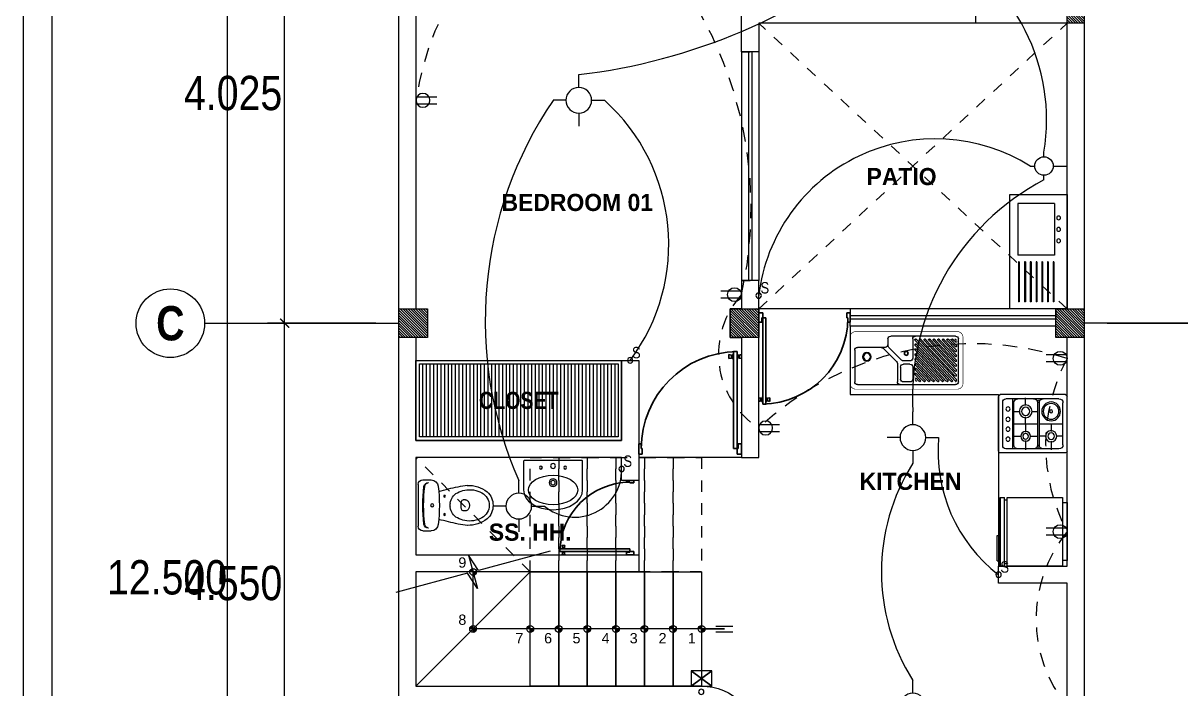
# Model space of a CAD drawing. Header units: millimetres. Extents: x 56 to 215, y 47 to 103.
# Drawn here: x 174.04 to 184.17, y 63.83 to 69.65 of the extents above; entities that cross this region are included whole.
import ezdxf
from ezdxf.enums import TextEntityAlignment as Align

# ---------------------------------------------------------------- set-up
doc = ezdxf.new("R2010")
doc.units = ezdxf.units.MM
doc.linetypes.add('ACAD_ISO06W100', pattern=[36, 24, -3, 0, -3, 0, -3, 0, -3])
doc.linetypes.add('DASHED2', pattern=[0.375, 0.25, -0.125])
for name, color, linetype, lineweight in [('A_Bloques', 56, 'Continuous', 15), ('A_Texto', 43, 'Continuous', 9), ('A_Ventana', 140, 'Continuous', 9), ('E_Columna', 3, 'Continuous', 25), ('G_Ejes', 253, 'Continuous', 20), ('G_Escalera', 40, 'Continuous', 18), ('G_Proyección', 8, 'DASHED2', 15), ('G_Sombreados', 8, 'Continuous', 9), ('G_Texto', 122, 'Continuous', 20), ('IE_Accesorios', 71, 'Continuous', 20), ('IE_Alumbrado', 31, 'Continuous', 60), ('IE_Interruptor', 230, 'Continuous', 40), ('IE_Tomacorriente', 104, 'DASHED2', 40)]:
    doc.layers.add(name, color=color, linetype=linetype, lineweight=lineweight)
for name, color, linetype in [('A_Puerta', 32, 'Continuous'), ('G_Acotación', 171, 'Continuous'), ('IS_Muro', 232, 'Continuous')]:
    doc.layers.add(name, color=color, linetype=linetype)
doc.styles.add('Acotacion', font='ARIALN.TTF')
doc.styles.add('AMBIENTES', font='ARIALNB.TTF', dxfattribs={"height": 0.15})
doc.styles.add('ARIAL1.2', font='arial.ttf', dxfattribs={"width": 1.2})
doc.styles.add('Eje', font='ARIALNB.TTF', dxfattribs={"height": 0.3})
doc.styles.add('Rotulo', font='ARIALN.TTF', dxfattribs={"height": 0.1})
doc.styles.add('STYLE1', font='cityb___.ttf', dxfattribs={"width": 1.05})
doc.dimstyles.new('Lenin_50', dxfattribs={"dimtxt": 0.3, "dimasz": 0.08, "dimexe": 0.15, "dimexo": 0.2, "dimgap": 0.03, "dimtad": 2, "dimtih": 1, "dimtoh": 1, "dimlfac": -1, "dimzin": 4, "dimdsep": 46, "dimtxsty": 'Acotacion', "dimblk": 'ARCHTICK', "dimcen": 0.08, "dimclrd": 256, "dimclre": 256, "dimclrt": 4, "dimazin": 1, "dimtm": 1e-09, "dimtfac": 1, "dimtmove": 2, "dimatfit": 2, "dimfxl": 1, "dimtolj": 1, "dimlwd": 13, "dimlwe": 18, "dimarcsym": 0})
pattern_1 = [(135, (292.474023, -21.310414), (0.0112253202, 0.0112253202), [])]

# ---------------------------------------------------------------- blocks, each defined once
blk = doc.blocks.new('Cocina 4H')
at = {"ltscale": 0.5}
for p, q in [((-0.255, 0.585), (-0.255, 0.015)), ((-0.24, 0.6), (0.24, 0.6)), ((-0.219, 0.529), (-0.219, 0.064)), ((-0.184, 0.564), (0.184, 0.564)), ((-0.109, 0.564), (-0.109, 0.503)), ((0, 0.356), (0, 0.564)), ((0.219, 0.529), (0.219, 0.064)), ((0.255, 0.585), (0.255, 0.015)), ((-0.153, 0.46), (-0.228, 0.46)), ((-0.109, 0.417), (-0.109, 0.356)), ((0, 0.46), (-0.066, 0.46)), ((0.2, 0.356), (-0.2, 0.356)), ((0.2, 0.341), (-0.2, 0.341)), ((-0.109, 0.275), (-0.109, 0.341)), ((0, 0.134), (0, 0.341)), ((0.109, 0.287), (0.109, 0.341)), ((-0.147, 0.237), (-0.228, 0.237)), ((0, 0.237), (-0.072, 0.237)), ((0, 0.237), (0.06, 0.237)), ((0.159, 0.237), (0.228, 0.237)), ((-0.219, 0.126), (0.219, 0.126)), ((-0.184, 0.134), (0.184, 0.134)), ((-0.109, 0.134), (-0.109, 0.2)), ((0.109, 0.134), (0.109, 0.188)), ((-0.24, 0), (0.24, 0)), ((-0.191, 0.036), (0.191, 0.036))]:
    blk.add_line(p, q, dxfattribs=at)
for centre, radius in [((-0.109, 0.46), 0.0492), ((0.109, 0.46), 0.0821), ((0.109, 0.46), 0.0686), ((-0.109, 0.46), 0.0289), ((0.109, 0.46), 0.0135), ((-0.109, 0.237), 0.0424), ((-0.109, 0.237), 0.0244), ((0.109, 0.237), 0.0558), ((0.109, 0.237), 0.0364), ((-0.134, 0.083), 0.018), ((-0.047, 0.083), 0.018), ((0.039, 0.083), 0.018), ((0.13, 0.083), 0.018)]:
    blk.add_circle(centre, radius, dxfattribs=at)
for centre, radius, start, end in [((-0.24, 0.585), 0.015, 90.0002, 180.0002), ((-0.184, 0.529), 0.035, 90.0002, 180.0002), ((0.184, 0.529), 0.035, 0.0002, 90.0002), ((0.24, 0.585), 0.015, 0.0002, 90.0002), ((-0.184, 0.391), 0.035, 180.0002, 270.0002), ((-0.184, 0.306), 0.035, 90.0002, 180.0002), ((-0.199, 0.349), 0.00753, 91.7504, 262.1214), ((0.184, 0.391), 0.035, 270.0002, 0.0002), ((0.184, 0.306), 0.035, 0.0002, 90.0002), ((0.199, 0.349), 0.00753, 277.8789, 88.2499), ((-0.184, 0.169), 0.035, 180.0002, 270.0002), ((0.184, 0.169), 0.035, 270.0002, 0.0002), ((-0.24, 0.015), 0.015, 180.0002, 270.0002), ((-0.191, 0.064), 0.028, 180.0002, 270.0002), ((0.191, 0.064), 0.028, 270.0002, 0.0002), ((0.24, 0.015), 0.015, 270.0002, 0.0002)]:
    blk.add_arc(centre, radius, start, end, dxfattribs=at)
blk = doc.blocks.new('Lavatorio Cocina')
at = {"lineweight": 13}
for p, q in [((-0.454, 0.065), (-0.454, 0.439)), ((-0.437, 0.425), (-0.424, 0.438)), ((-0.434, 0.3), (-0.314, 0.428)), ((-0.434, 0.343), (-0.354, 0.428)), ((-0.434, 0.385), (-0.394, 0.428)), ((-0.433, 0.087), (-0.114, 0.428)), ((-0.433, 0.129), (-0.154, 0.428)), ((-0.433, 0.172), (-0.194, 0.428)), ((-0.433, 0.215), (-0.234, 0.428)), ((-0.433, 0.257), (-0.274, 0.428)), ((-0.431, 0.067), (-0.089, 0.433)), ((-0.429, 0.464), (-0.079, 0.464)), ((-0.428, 0.242), (-0.249, 0.433)), ((-0.428, 0.285), (-0.289, 0.433)), ((-0.428, 0.328), (-0.329, 0.433)), ((-0.428, 0.37), (-0.369, 0.433)), ((-0.428, 0.413), (-0.409, 0.433)), ((-0.427, 0.114), (-0.129, 0.433)), ((-0.427, 0.157), (-0.169, 0.433)), ((-0.427, 0.2), (-0.209, 0.433)), ((-0.403, 0.076), (-0.074, 0.428)), ((-0.402, 0.437), (-0.398, 0.437)), ((-0.362, 0.437), (-0.358, 0.437)), ((-0.322, 0.437), (-0.318, 0.437)), ((-0.282, 0.437), (-0.278, 0.437)), ((-0.242, 0.437), (-0.238, 0.437)), ((-0.202, 0.437), (-0.198, 0.437)), ((-0.162, 0.437), (-0.158, 0.437)), ((-0.122, 0.437), (-0.118, 0.437)), ((-0.082, 0.437), (-0.078, 0.437)), ((-0.079, 0.464), (0.138, 0.464)), ((-0.054, 0.439), (-0.054, 0.272)), ((0.163, 0.439), (0.163, 0.391)), ((-0.437, 0.374), (-0.437, 0.379)), ((-0.436, 0.331), (-0.436, 0.336)), ((-0.388, 0.071), (-0.084, 0.395)), ((-0.363, 0.076), (-0.079, 0.38)), ((-0.348, 0.071), (-0.084, 0.353)), ((-0.323, 0.076), (-0.079, 0.338)), ((-0.308, 0.071), (-0.084, 0.31)), ((-0.076, 0.392), (-0.076, 0.387)), ((-0.076, 0.349), (-0.076, 0.344)), ((-0.076, 0.306), (-0.076, 0.302)), ((0.008, 0.333), (-0.002, 0.332)), ((0.043, 0.255), (0.149, 0.358)), ((0.088, 0.243), (0.206, 0.358)), ((0.149, 0.358), (0.156, 0.366)), ((0.188, 0.366), (0.223, 0.366)), ((0.223, 0.366), (0.429, 0.366)), ((0.454, 0.341), (0.454, 0.065)), ((-0.436, 0.288), (-0.436, 0.293)), ((-0.436, 0.246), (-0.436, 0.25)), ((-0.436, 0.203), (-0.436, 0.208)), ((-0.283, 0.076), (-0.079, 0.295)), ((-0.268, 0.071), (-0.084, 0.267)), ((-0.243, 0.076), (-0.079, 0.252)), ((-0.228, 0.071), (-0.084, 0.224)), ((-0.203, 0.076), (-0.079, 0.209)), ((-0.076, 0.264), (-0.076, 0.259)), ((-0.076, 0.221), (-0.076, 0.216)), ((-0.03, 0.219), (0.027, 0.219)), ((-0.029, 0.247), (0.025, 0.247)), ((0.08, 0.225), (0.08, 0.065)), ((-0.436, 0.16), (-0.436, 0.165)), ((-0.436, 0.118), (-0.436, 0.122)), ((-0.188, 0.071), (-0.084, 0.181)), ((-0.163, 0.076), (-0.079, 0.166)), ((-0.148, 0.071), (-0.084, 0.138)), ((-0.123, 0.076), (-0.079, 0.123)), ((-0.076, 0.178), (-0.076, 0.173)), ((-0.076, 0.135), (-0.076, 0.13)), ((-0.055, 0.194), (-0.055, 0.088)), ((0.052, 0.194), (0.052, 0.088)), ((-0.436, 0.073), (-0.436, 0.08)), ((-0.43, 0.068), (-0.431, 0.068)), ((0.055, 0.04), (-0.429, 0.04)), ((-0.395, 0.068), (-0.399, 0.068)), ((-0.355, 0.068), (-0.359, 0.068)), ((-0.315, 0.068), (-0.319, 0.068)), ((-0.275, 0.068), (-0.279, 0.068)), ((-0.235, 0.068), (-0.239, 0.068)), ((-0.195, 0.068), (-0.199, 0.068)), ((-0.155, 0.068), (-0.159, 0.068)), ((-0.115, 0.068), (-0.119, 0.068)), ((-0.108, 0.071), (-0.084, 0.096)), ((-0.091, 0.067), (-0.076, 0.084)), ((-0.03, 0.063), (0.027, 0.063)), ((0.429, 0.04), (0.055, 0.04))]:
    blk.add_line(p, q, dxfattribs=at)
at = {"lineweight": 13, "const_width": 0.005}
blk.add_lwpolyline([(0.494, 0.454), (0.494, 0.05, -0.414214), (0.444, 0), (-0.444, 0, -0.414214), (-0.494, 0.05), (-0.494, 0.454, -0.414214), (-0.444, 0.504), (0.444, 0.504, -0.414214)], format="xyb", close=True, dxfattribs=at)
at = {"lineweight": 13}
for centre, radius in [((0.003, 0.314), 0.0189), ((0.003, 0.314), 0.0154), ((0.347, 0.283), 0.0378), ((0.347, 0.283), 0.0307)]:
    blk.add_circle(centre, radius, dxfattribs=at)
for centre, radius, start, end in [((-0.429, 0.439), 0.025, 90, 180), ((-0.432, 0.416), 0.005, 180.1608, 316.9465), ((-0.402, 0.427), 0.01, 90, 136.9465), ((-0.398, 0.432), 0.005, 316.9465, 90), ((-0.386, 0.436), 0.0001, 316.9465, 90), ((-0.362, 0.427), 0.01, 90, 136.9465), ((-0.358, 0.432), 0.005, 316.9465, 90), ((-0.322, 0.427), 0.01, 90, 136.9465), ((-0.318, 0.432), 0.005, 316.9465, 90), ((-0.282, 0.427), 0.01, 90, 136.9465), ((-0.278, 0.432), 0.005, 316.9465, 90), ((-0.242, 0.427), 0.01, 90, 136.9465), ((-0.238, 0.432), 0.005, 316.9465, 90), ((-0.202, 0.427), 0.01, 90, 136.9465), ((-0.198, 0.432), 0.005, 316.9465, 90), ((-0.162, 0.427), 0.01, 90, 136.9465), ((-0.158, 0.432), 0.005, 316.9465, 90), ((-0.122, 0.427), 0.01, 90, 136.9465), ((-0.118, 0.432), 0.005, 316.9465, 90), ((-0.082, 0.427), 0.01, 90, 136.9465), ((-0.079, 0.439), 0.025, 0, 90), ((-0.078, 0.432), 0.005, 316.9465, 90), ((0.138, 0.439), 0.025, 0, 90), ((-0.427, 0.379), 0.01, 136.9465, 180.1608), ((-0.432, 0.374), 0.005, 180.1608, 316.9465), ((-0.426, 0.336), 0.01, 136.9465, 180.1608), ((-0.431, 0.331), 0.005, 180.1608, 316.9465), ((-0.081, 0.392), 0.005, 0, 136.9465), ((-0.081, 0.349), 0.005, 0, 136.9465), ((-0.081, 0.306), 0.005, 0, 136.9465), ((-0.086, 0.387), 0.01, 316.9465, 0), ((-0.086, 0.344), 0.01, 316.9465, 0), ((0.138, 0.383), 0.025, 314.528, 8.2908), ((0.188, 0.391), 0.025, 180, 188.2908), ((0.188, 0.391), 0.025, 180, 270), ((0.223, 0.341), 0.025, 90, 134.528), ((0.429, 0.341), 0.025, 0, 90), ((-0.426, 0.293), 0.01, 136.9465, 180.1608), ((-0.431, 0.288), 0.005, 180.1608, 316.9465), ((-0.426, 0.25), 0.01, 136.9465, 180.1608), ((-0.431, 0.246), 0.005, 180.1608, 316.9465), ((-0.426, 0.208), 0.01, 136.9465, 180.1608), ((-0.431, 0.203), 0.005, 180.1608, 316.9465), ((-0.081, 0.264), 0.005, 0, 136.9465), ((-0.081, 0.221), 0.005, 0, 136.9465), ((-0.086, 0.302), 0.01, 316.9465, 0), ((-0.086, 0.259), 0.01, 316.9465, 0), ((-0.086, 0.216), 0.01, 316.9465, 0), ((-0.03, 0.194), 0.025, 90, 180), ((-0.029, 0.272), 0.025, 180, 270), ((0.025, 0.272), 0.025, 270, 314.528), ((0.027, 0.194), 0.025, 0, 90), ((0.105, 0.225), 0.025, 134.528, 180), ((-0.426, 0.165), 0.01, 136.9465, 180.1608), ((-0.431, 0.16), 0.005, 180.1608, 316.9465), ((-0.426, 0.122), 0.01, 136.9465, 180.1608), ((-0.431, 0.118), 0.005, 180.1608, 316.9465), ((-0.081, 0.178), 0.005, 0, 136.9465), ((-0.081, 0.135), 0.005, 0, 136.9465), ((-0.086, 0.173), 0.01, 316.9465, 0), ((-0.086, 0.13), 0.01, 316.9465, 0), ((-0.429, 0.065), 0.025, 180, 270), ((-0.426, 0.08), 0.01, 136.9465, 180.1608), ((-0.431, 0.073), 0.005, 180.1608, 270), ((-0.399, 0.073), 0.005, 136.9465, 270), ((-0.395, 0.078), 0.01, 270, 316.9465), ((-0.359, 0.073), 0.005, 136.9465, 270), ((-0.355, 0.078), 0.01, 270, 316.9465), ((-0.319, 0.073), 0.005, 136.9465, 270), ((-0.315, 0.078), 0.01, 270, 316.9465), ((-0.279, 0.073), 0.005, 136.9465, 270), ((-0.275, 0.078), 0.01, 270, 316.9465), ((-0.239, 0.073), 0.005, 136.9465, 270), ((-0.235, 0.078), 0.01, 270, 316.9465), ((-0.199, 0.073), 0.005, 136.9465, 270), ((-0.195, 0.078), 0.01, 270, 316.9465), ((-0.159, 0.073), 0.005, 136.9465, 270), ((-0.155, 0.078), 0.01, 270, 316.9465), ((-0.119, 0.073), 0.005, 136.9465, 270), ((-0.115, 0.078), 0.01, 270, 316.9465), ((-0.081, 0.092), 0.005, 0, 136.9465), ((-0.03, 0.088), 0.025, 180, 270), ((0.027, 0.088), 0.025, 270, 0), ((0.055, 0.065), 0.025, 270, 0), ((0.429, 0.065), 0.025, 270, 0)]:
    blk.add_arc(centre, radius, start, end, dxfattribs=at)
blk = doc.blocks.new('Refrigerador 01')
at = {"ltscale": 0.25}
for p, q in [((0, 0.254), (0, -0.254)), ((0.04, 0.254), (0, 0.254)), ((0.04, 0.298), (0.04, -0.302)), ((0.525, 0.298), (0.04, 0.298)), ((0.525, -0.302), (0.525, 0.298)), ((0.547, 0.277), (0.525, 0.277)), ((0.547, -0.302), (0.547, 0.298)), ((0.585, 0.298), (0.547, 0.298)), ((0.585, 0.298), (0.585, -0.302)), ((0.585, -0.302), (0.585, 0.298)), ((0.611, -0.034), (0.585, -0.034)), ((0.611, -0.256), (0.611, -0.034)), ((0, -0.254), (0.04, -0.254)), ((0.04, -0.302), (0.525, -0.302)), ((0.547, -0.28), (0.525, -0.28)), ((0.547, -0.302), (0.585, -0.302)), ((0.611, -0.256), (0.585, -0.256))]:
    blk.add_line(p, q, dxfattribs=at)
blk = doc.blocks.new('INOD4')
at = {"linetype": 'ByBlock'}
for p, q in [((-0.222, -0.06), (-0.222, -0.132)), ((-0.183, -0.02), (0.183, -0.02)), ((0.222, -0.06), (0.222, -0.132)), ((-0.048, -0.433), (-0.048, -0.413)), ((0.048, -0.433), (0.048, -0.413))]:
    blk.add_line(p, q, dxfattribs=at)
for centre, radius in [((0, -0.142), 0.0135), ((0, -0.142), 0.0135), ((-0.08, -0.25), 0.0075), ((0.08, -0.25), 0.0075)]:
    blk.add_circle(centre, radius, dxfattribs=at)
for centre, radius, start, end in [((-0.183, -0.06), 0.04, 90, 180), ((-0.16, -0.109), 0.04, 96.2719, 180), ((-0.16, -0.116), 0.04, 96.2141, 169.7572), ((0, -1.56), 1.493, 83.6755, 96.3306), ((0, -1.56), 1.5, 83.7281, 96.2719), ((0.16, -0.109), 0.04, 0, 83.7281), ((0.16, -0.116), 0.04, 10.2428, 83.7859), ((0.183, -0.06), 0.04, 0, 90), ((-0.159, -0.132), 0.064, 180, 263.2069), ((0, 1.199), 1.404, 263.2069, 276.7931), ((2.286, -0.87), 2.5, 164.456, 168.4256), ((-2.286, -0.87), 2.5, 11.5744, 15.544), ((0.159, -0.132), 0.064, 276.7931, 0), ((-0.007, -0.416), 0.116, 96.2419, 152.5973), ((0, -0.48), 0.18, 83.7581, 96.2419), ((0.007, -0.416), 0.116, 27.4027, 83.7581), ((0.423, -0.496), 0.6, 167.7093, 175.6206), ((0.112, -0.478), 0.25, 152.5973, 168.3805), ((-0.033, -0.413), 0.015, 96.6492, 180), ((0, -0.696), 0.3, 83.3508, 96.6492), ((0.033, -0.413), 0.015, 0, 83.3508), ((-0.112, -0.478), 0.25, 11.6195, 27.4027), ((-0.423, -0.496), 0.6, 4.3794, 12.2907), ((0.085, -0.46), 0.26, 177.6972, 218.7131), ((0.079, -0.471), 0.216, 168.3805, 209.1161), ((-0.018, -0.433), 0.03, 180, 233.1301), ((0, -0.409), 0.06, 233.1301, 306.8699), ((0.018, -0.433), 0.03, 306.8699, 0), ((-0.079, -0.471), 0.216, 330.8839, 11.6195), ((-0.085, -0.46), 0.26, 321.2869, 2.3028), ((0, -0.515), 0.126, 209.1161, 330.8839), ((0, -0.515), 0.16, 222.4362, 317.5638)]:
    blk.add_arc(centre, radius, start, end, dxfattribs=at)
blk = doc.blocks.new('L01601A', base_point=(1717.2, 970.2))
blk.add_circle((1717.2, 970.2), 25)
blk = doc.blocks.new('L01601B', base_point=(1777.3, 924.9))
blk.add_arc((1777.3, 924.9), 30, 180, 0)
blk = doc.blocks.new('Lavatorio 01')
blk.add_lwpolyline([(-0.284, 0.259), (-0.034, 0.259, -0.414214), (-0.025, 0.25), (-0.025, -0.25, -0.414214), (-0.034, -0.259), (-0.284, -0.259)], format="xyb")
for centre, radius in [((-0.088, 0.106), 0.0129), ((-0.22, 0), 0.0345), ((-0.22, 0), 0.0198), ((-0.074, 0), 0.0216), ((-0.088, -0.106), 0.0129)]:
    blk.add_circle(centre, radius)
at = {"extrusion": (0, 0, -1), "xscale": 0.008620689655174374, "zscale": -0.008620689655172419, "rotation": 90}
for name, yscale in [('L01601B', 0.005747126436773442), ('L01601A', 0.005172413793104624)]:
    blk.add_blockref(name, (0.284, 0), dxfattribs=dict(at, yscale=yscale))
blk = doc.blocks.new('Puerta 02')
for p, q in [((0.024, 0.913), (0, 0.918)), ((0, 0.918), (0, 0.878)), ((0.024, 0.907), (0.024, 0.913)), ((0.028, 0.907), (0.024, 0.907)), ((0.024, 0.889), (0.024, 0.907)), ((0.032, 0.909), (0.028, 0.909)), ((0.028, 0.907), (0.028, 0.909)), ((0.028, 0.889), (0.028, 0.907)), ((0.032, 0.909), (0.032, 0.912)), ((0.036, 0.912), (0.032, 0.912)), ((0.032, 0.887), (0.032, 0.909)), ((0.042, 0.924), (0.036, 0.912)), ((0.036, 0.884), (0.036, 0.912)), ((0.042, 0.872), (0.042, 0.924)), ((0.044, 0.924), (0.042, 0.924)), ((0.044, 0.946), (0.078, 0.946)), ((0.044, 0.005), (0.044, 0.946)), ((0.078, 0.005), (0.078, 0.946)), ((0.078, 0.924), (0.08, 0.924)), ((0.08, 0.872), (0.08, 0.924)), ((0.08, 0.924), (0.086, 0.912)), ((0.086, 0.884), (0.086, 0.912)), ((0.086, 0.912), (0.09, 0.912)), ((0.09, 0.909), (0.09, 0.912)), ((0.09, 0.909), (0.094, 0.909)), ((0.09, 0.887), (0.09, 0.909)), ((0.094, 0.907), (0.094, 0.909)), ((0.094, 0.889), (0.094, 0.907)), ((0.094, 0.907), (0.098, 0.907)), ((0.098, 0.913), (0.122, 0.918)), ((0.098, 0.907), (0.098, 0.913)), ((0.098, 0.889), (0.098, 0.907)), ((0.122, 0.918), (0.122, 0.878)), ((0.024, 0.883), (0, 0.878)), ((0.028, 0.889), (0.024, 0.889)), ((0.024, 0.889), (0.024, 0.883)), ((0.028, 0.889), (0.028, 0.887)), ((0.032, 0.887), (0.028, 0.887)), ((0.032, 0.887), (0.032, 0.884)), ((0.036, 0.884), (0.032, 0.884)), ((0.042, 0.872), (0.036, 0.884)), ((0.044, 0.872), (0.042, 0.872)), ((0.078, 0.872), (0.08, 0.872)), ((0.079, 0.898), (0.079, 0.898)), ((0.079, 0.898), (0.079, 0.898)), ((0.08, 0.872), (0.086, 0.884)), ((0.086, 0.884), (0.09, 0.884)), ((0.09, 0.887), (0.094, 0.887)), ((0.09, 0.887), (0.09, 0.884)), ((0.094, 0.889), (0.094, 0.887)), ((0.094, 0.889), (0.098, 0.889)), ((0.098, 0.889), (0.098, 0.883)), ((0.098, 0.883), (0.122, 0.878)), ((0, 0.05), (0, -0.05)), ((0.034, 0.05), (0, 0.05)), ((0.034, 0.05), (0.034, 0.005)), ((0.044, 0.005), (0.034, 0.005)), ((0.078, 0.005), (0.043, 0.005)), ((0.044, 0.005), (0.044, -0.05)), ((0.965, 0.005), (0.975, 0.005)), ((0.965, 0.005), (0.965, -0.05)), ((0.975, 0.05), (0.975, 0.005)), ((0.975, 0.05), (1, 0.05)), ((1, 0.05), (1, -0.05)), ((0.044, -0.05), (0, -0.05)), ((1, -0.05), (0.965, -0.05))]:
    blk.add_line(p, q)
blk.add_arc((0.034, 0.005), 0.941, 0, 89.3913)
blk = doc.blocks.new('SGFDF')
at = {"lineweight": 20}
for p, q in [((0.061, -0.115), (0.061, -0.122)), ((0.411, -0.115), (0.061, -0.115)), ((0.411, -0.122), (0.061, -0.122)), ((0.061, -0.165), (0.061, -0.172)), ((0.411, -0.165), (0.061, -0.165)), ((0.411, -0.172), (0.061, -0.172)), ((0.411, -0.115), (0.411, -0.122)), ((0.411, -0.165), (0.411, -0.172)), ((0.921, -0.11), (0.471, -0.11)), ((0.471, -0.11), (0.471, -0.431)), ((0.921, -0.11), (0.921, -0.431)), ((0.061, -0.215), (0.061, -0.222)), ((0.411, -0.215), (0.061, -0.215)), ((0.411, -0.222), (0.061, -0.222)), ((0.411, -0.265), (0.061, -0.265)), ((0.061, -0.265), (0.061, -0.272)), ((0.411, -0.272), (0.061, -0.272)), ((0.411, -0.215), (0.411, -0.222)), ((0.411, -0.265), (0.411, -0.272)), ((0.411, -0.315), (0.061, -0.315)), ((0.061, -0.315), (0.061, -0.322)), ((0.411, -0.322), (0.061, -0.322)), ((0.061, -0.365), (0.061, -0.372)), ((0.411, -0.365), (0.061, -0.365)), ((0.411, -0.372), (0.061, -0.372)), ((0.411, -0.315), (0.411, -0.322)), ((0.411, -0.365), (0.411, -0.372)), ((0.411, -0.419), (0.061, -0.419)), ((0.061, -0.419), (0.061, -0.426)), ((0.411, -0.426), (0.061, -0.426)), ((0.411, -0.419), (0.411, -0.426)), ((0.921, -0.431), (0.471, -0.431))]:
    blk.add_line(p, q, dxfattribs=at)
blk.add_lwpolyline([(0, -0.5), (1, -0.5), (1, 0), (0, 0)], close=True)
for centre in [(0.596, -0.074), (0.696, -0.074), (0.796, -0.074)]:
    blk.add_circle(centre, 0.0163, dxfattribs=at)
blk = doc.blocks.new('Eri')
blk.add_line((-1.7, 0), (0, 0))
blk.add_circle((-2, 0), 0.3)
at = {"color": 1, "style": 'Eje', "flags": 4}
blk.add_attdef('H', text='', height=0.3, dxfattribs=at).set_placement((-2, 0), align=Align.MIDDLE_CENTER)
blk = doc.blocks.new('_ArchTick')
at = {"color": 0, "linetype": 'ByBlock', "const_width": 0.15}
blk.add_lwpolyline([(-0.5, -0.5), (0.5, 0.5)], dxfattribs=at)
blk = doc.blocks.new('*D772')
at = {"layer": 'Defpoints', "color": 0, "transparency": 16777216}
for p in [(175.828, 71.053), (177.328, 71.053), (177.328, 58.553)]:
    blk.add_point(p, dxfattribs=at)
at = {"layer": 'G_Acotación', "lineweight": 18, "transparency": 16777216}
for p, q in [((177.128, 71.053), (175.678, 71.053)), ((177.128, 58.553), (175.678, 58.553))]:
    blk.add_line(p, q, dxfattribs=at)
at = {"layer": 'G_Acotación', "lineweight": 13, "transparency": 16777216}
blk.add_line((175.828, 58.553), (175.828, 71.053), dxfattribs=at)
at = {"layer": 'G_Acotación', "lineweight": 13, "transparency": 16777216, "xscale": 0.08, "yscale": 0.08, "zscale": 0.08}
for p, rotation in [((175.828, 71.053), 90), ((175.828, 58.553), 270)]:
    blk.add_blockref('_ArchTick', p, dxfattribs=dict(at, rotation=rotation))
at = {"layer": 'G_Acotación', "color": 4, "lineweight": 5, "transparency": 16777216, "insert": (175.299, 64.803), "char_height": 0.3, "attachment_point": 5, "style": 'Acotacion'}
blk.add_mtext('\\A1;12.500', dxfattribs=at)
blk = doc.blocks.new('*D774')
at = {"layer": 'Defpoints', "color": 0, "transparency": 16777216}
for p in [(176.328, 67.028), (177.328, 67.028), (177.328, 62.478)]:
    blk.add_point(p, dxfattribs=at)
at = {"layer": 'G_Acotación', "lineweight": 18, "transparency": 16777216}
for p, q in [((177.128, 67.028), (176.178, 67.028)), ((177.128, 62.478), (176.178, 62.478))]:
    blk.add_line(p, q, dxfattribs=at)
at = {"layer": 'G_Acotación', "lineweight": 13, "transparency": 16777216}
blk.add_line((176.328, 62.478), (176.328, 67.028), dxfattribs=at)
at = {"layer": 'G_Acotación', "lineweight": 13, "transparency": 16777216, "xscale": 0.08, "yscale": 0.08, "zscale": 0.08}
for p, rotation in [((176.328, 67.028), 90), ((176.328, 62.478), 270)]:
    blk.add_blockref('_ArchTick', p, dxfattribs=dict(at, rotation=rotation))
at = {"layer": 'G_Acotación', "color": 4, "lineweight": 5, "transparency": 16777216, "insert": (175.878, 64.753), "char_height": 0.3, "attachment_point": 5, "style": 'Acotacion'}
blk.add_mtext('\\A1;4.550', dxfattribs=at)
blk = doc.blocks.new('*D775')
at = {"layer": 'Defpoints', "color": 0, "transparency": 16777216}
for p in [(176.328, 71.053), (177.328, 71.053), (177.328, 67.028)]:
    blk.add_point(p, dxfattribs=at)
at = {"layer": 'G_Acotación', "lineweight": 18, "transparency": 16777216}
for p, q in [((177.128, 71.053), (176.178, 71.053)), ((177.128, 67.028), (176.178, 67.028))]:
    blk.add_line(p, q, dxfattribs=at)
at = {"layer": 'G_Acotación', "lineweight": 13, "transparency": 16777216}
blk.add_line((176.328, 67.028), (176.328, 71.053), dxfattribs=at)
at = {"layer": 'G_Acotación', "lineweight": 13, "transparency": 16777216, "xscale": 0.08, "yscale": 0.08, "zscale": 0.08}
for p, rotation in [((176.328, 71.053), 90), ((176.328, 67.028), 270)]:
    blk.add_blockref('_ArchTick', p, dxfattribs=dict(at, rotation=rotation))
at = {"layer": 'G_Acotación', "color": 4, "lineweight": 5, "transparency": 16777216, "insert": (175.877, 69.04), "char_height": 0.3, "attachment_point": 5, "style": 'Acotacion'}
blk.add_mtext('\\A1;4.025', dxfattribs=at)
blk = doc.blocks.new('*D777')
at = {"layer": 'Defpoints', "color": 0, "transparency": 16777216}
for p in [(183.328, 71.053), (184.828, 71.053), (183.328, 58.553)]:
    blk.add_point(p, dxfattribs=at)
at = {"layer": 'G_Acotación', "lineweight": 18, "transparency": 16777216}
for p, q in [((183.528, 71.053), (184.978, 71.053)), ((183.528, 58.553), (184.978, 58.553))]:
    blk.add_line(p, q, dxfattribs=at)
at = {"layer": 'G_Acotación', "lineweight": 13, "transparency": 16777216}
blk.add_line((184.828, 58.553), (184.828, 71.053), dxfattribs=at)
at = {"layer": 'G_Acotación', "lineweight": 13, "transparency": 16777216, "xscale": 0.08, "yscale": 0.08, "zscale": 0.08}
for p, rotation in [((184.828, 71.053), 90), ((184.828, 58.553), 270)]:
    blk.add_blockref('_ArchTick', p, dxfattribs=dict(at, rotation=rotation))
at = {"layer": 'G_Acotación', "color": 4, "lineweight": 5, "transparency": 16777216, "insert": (185.357, 64.803), "char_height": 0.3, "attachment_point": 5, "style": 'Acotacion'}
blk.add_mtext('\\A1;12.500', dxfattribs=at)
blk = doc.blocks.new('*D779')
at = {"layer": 'Defpoints', "color": 0, "transparency": 16777216}
for p in [(183.328, 67.028), (184.328, 67.028), (183.328, 62.478)]:
    blk.add_point(p, dxfattribs=at)
at = {"layer": 'G_Acotación', "lineweight": 18, "transparency": 16777216}
for p, q in [((183.528, 67.028), (184.478, 67.028)), ((183.528, 62.478), (184.478, 62.478))]:
    blk.add_line(p, q, dxfattribs=at)
at = {"layer": 'G_Acotación', "lineweight": 13, "transparency": 16777216}
blk.add_line((184.328, 62.478), (184.328, 67.028), dxfattribs=at)
at = {"layer": 'G_Acotación', "lineweight": 13, "transparency": 16777216, "xscale": 0.08, "yscale": 0.08, "zscale": 0.08}
for p, rotation in [((184.328, 67.028), 90), ((184.328, 62.478), 270)]:
    blk.add_blockref('_ArchTick', p, dxfattribs=dict(at, rotation=rotation))
at = {"layer": 'G_Acotación', "color": 4, "lineweight": 5, "transparency": 16777216, "insert": (184.778, 64.753), "char_height": 0.3, "attachment_point": 5, "style": 'Acotacion'}
blk.add_mtext('\\A1;4.550', dxfattribs=at)
blk = doc.blocks.new('*D780')
at = {"layer": 'Defpoints', "color": 0, "transparency": 16777216}
for p in [(183.328, 71.053), (184.328, 71.053), (183.328, 67.028)]:
    blk.add_point(p, dxfattribs=at)
at = {"layer": 'G_Acotación', "lineweight": 18, "transparency": 16777216}
for p, q in [((183.528, 71.053), (184.478, 71.053)), ((183.528, 67.028), (184.478, 67.028))]:
    blk.add_line(p, q, dxfattribs=at)
at = {"layer": 'G_Acotación', "lineweight": 13, "transparency": 16777216}
blk.add_line((184.328, 67.028), (184.328, 71.053), dxfattribs=at)
at = {"layer": 'G_Acotación', "lineweight": 13, "transparency": 16777216, "xscale": 0.08, "yscale": 0.08, "zscale": 0.08}
for p, rotation in [((184.328, 71.053), 90), ((184.328, 67.028), 270)]:
    blk.add_blockref('_ArchTick', p, dxfattribs=dict(at, rotation=rotation))
at = {"layer": 'G_Acotación', "color": 4, "lineweight": 5, "transparency": 16777216, "insert": (184.779, 69.04), "char_height": 0.3, "attachment_point": 5, "style": 'Acotacion'}
blk.add_mtext('\\A1;4.025', dxfattribs=at)
blk = doc.blocks.new('PUNTO LUZ')
for p, q in [((0, 0.1125), (0, 0.225)), ((-0.1125, 0), (-0.225, 0)), ((0.1125, 0), (0.225, 0)), ((0, -0.1125), (0, -0.225))]:
    blk.add_line(p, q)
blk.add_circle((0, 0), 0.1125)
blk = doc.blocks.new('braquet')
at = {"color": 2}
for p, q in [((0.2025, 0.1215), (0.2025, 0.081)), ((0, 0.070875), (0, -0.070875)), ((0.1215, 0), (0, 0)), ((0.324, 0), (0.2835, 0)), ((0.2025, -0.081), (0.2025, -0.1215))]:
    blk.add_line(p, q, dxfattribs=at)
at = {"color": 3}
blk.add_circle((0.2025, 0), 0.081, dxfattribs=at)
blk = doc.blocks.new('CP')
at = {"linetype": 'ACAD_ISO06W100', "lineweight": 25, "ltscale": 0.25}
for p, q in [((-0.05, 0.087), (-0.185, -0.093)), ((-0.05, -0.093), (-0.185, 0.087))]:
    blk.add_line(p, q, dxfattribs=at)
for p, q in [((-0.185, -0.093), (-0.185, 0.087)), ((-0.185, 0.087), (-0.05, 0.087)), ((-0.05, 0.087), (-0.05, -0.093)), ((-0.05, -0.093), (-0.185, -0.093))]:
    blk.add_line(p, q)
blk.add_circle((0, 0), 0.0234)
blk = doc.blocks.new('Interuptor simple doble triple')
blk.add_circle((0, 0.044), 0.0237)
at = {"style": 'Rotulo', "oblique": 20, "flags": 4}
blk.add_attdef('S A,B,C', (0.078, 0.044), '', height=0.1, dxfattribs=at)
blk = doc.blocks.new('TOMACORRIENTE 0.40')
at = {"color": 5}
for p, q in [((0.008, 0.03), (0.182, 0.03)), ((0.008, -0.03), (0.182, -0.03))]:
    blk.add_line(p, q, dxfattribs=at)
blk.add_circle((0.061, 0), 0.0608, dxfattribs=at)

msp = doc.modelspace()

# ---------------------------------------------------------------- hatches: boundary and pattern name
at = {"layer": 'E_Columna', "lineweight": 5}
h = msp.add_hatch(dxfattribs=at)
h.set_pattern_fill('LINE', color=256, scale=0.005, angle=45, style=0)
h.set_pattern_definition([(135, (292.474023, -22.460414), (0.0112253202, 0.0112253202), [])])
h.paths.add_polyline_path([(183.328, 69.6529), (183.178, 69.6529), (183.178, 69.9029), (183.328, 69.9029)])
h = msp.add_hatch(dxfattribs=at)
h.set_pattern_fill('LINE', color=256, scale=0.005, angle=45, style=0)
h.set_pattern_definition(pattern_1)
h.paths.add_polyline_path([(177.578, 66.9029), (177.328, 66.9029), (177.328, 67.1529), (177.578, 67.1529)])
h = msp.add_hatch(dxfattribs=at)
h.set_pattern_fill('LINE', color=256, scale=0.005, angle=45, style=0)
h.set_pattern_definition(pattern_1)
h.paths.add_polyline_path([(180.478, 66.9029), (180.228, 66.9029), (180.228, 67.1529), (180.478, 67.1529)])
h = msp.add_hatch(dxfattribs=at)
h.set_pattern_fill('LINE', color=256, scale=0.005, angle=45, style=0)
h.set_pattern_definition(pattern_1)
h.paths.add_polyline_path([(183.328, 66.9029), (183.078, 66.9029), (183.078, 67.1529), (183.328, 67.1529)])
at = {"layer": 'G_Escalera', "lineweight": 5}
h = msp.add_hatch(color=3, dxfattribs=at)
h.paths.add_polyline_path([(177.948, 64.8529, -0.4142136), (177.978, 64.8829), (177.978, 64.8529)])
h.paths.add_polyline_path([(177.978, 64.8529), (178.008, 64.8529, -0.4142136), (177.978, 64.8229)])
h = msp.add_hatch(color=3, dxfattribs=at)
h.paths.add_polyline_path([(177.948, 64.8529, -0.4142136), (177.978, 64.8829), (177.978, 64.8529)])
h.paths.add_polyline_path([(177.978, 64.8529), (178.008, 64.8529, -0.4142136), (177.978, 64.8229)])
h = msp.add_hatch(color=3, dxfattribs=at)
h.paths.add_polyline_path([(177.948, 64.3529, -0.4142136), (177.978, 64.3829), (177.978, 64.3529)])
h.paths.add_polyline_path([(177.978, 64.3529), (178.008, 64.3529, -0.4142136), (177.978, 64.3229)])
h = msp.add_hatch(color=3, dxfattribs=at)
h.paths.add_polyline_path([(177.948, 64.3529, -0.4142136), (177.978, 64.3829), (177.978, 64.3529)])
h.paths.add_polyline_path([(177.978, 64.3529), (178.008, 64.3529, -0.4142136), (177.978, 64.3229)])
h = msp.add_hatch(color=3, dxfattribs=at)
h.paths.add_polyline_path([(178.448, 64.3529, -0.4142136), (178.478, 64.3829), (178.478, 64.3529)])
h.paths.add_polyline_path([(178.478, 64.3529), (178.508, 64.3529, -0.4142136), (178.478, 64.3229)])
h = msp.add_hatch(color=3, dxfattribs=at)
h.paths.add_polyline_path([(178.448, 64.3529, -0.4142136), (178.478, 64.3829), (178.478, 64.3529)])
h.paths.add_polyline_path([(178.478, 64.3529), (178.508, 64.3529, -0.4142136), (178.478, 64.3229)])
h = msp.add_hatch(color=3, dxfattribs=at)
h.paths.add_polyline_path([(178.698, 64.3529, -0.4142136), (178.728, 64.3829), (178.728, 64.3529)])
h.paths.add_polyline_path([(178.728, 64.3529), (178.758, 64.3529, -0.4142136), (178.728, 64.3229)])
h = msp.add_hatch(color=3, dxfattribs=at)
h.paths.add_polyline_path([(178.698, 64.3529, -0.4142136), (178.728, 64.3829), (178.728, 64.3529)])
h.paths.add_polyline_path([(178.728, 64.3529), (178.758, 64.3529, -0.4142136), (178.728, 64.3229)])
h = msp.add_hatch(color=3, dxfattribs=at)
h.paths.add_polyline_path([(178.948, 64.3529, -0.4142136), (178.978, 64.3829), (178.978, 64.3529)])
h.paths.add_polyline_path([(178.978, 64.3529), (179.008, 64.3529, -0.4142136), (178.978, 64.3229)])
h = msp.add_hatch(color=3, dxfattribs=at)
h.paths.add_polyline_path([(178.948, 64.3529, -0.4142136), (178.978, 64.3829), (178.978, 64.3529)])
h.paths.add_polyline_path([(178.978, 64.3529), (179.008, 64.3529, -0.4142136), (178.978, 64.3229)])
h = msp.add_hatch(color=3, dxfattribs=at)
h.paths.add_polyline_path([(179.198, 64.3529, -0.4142136), (179.228, 64.3829), (179.228, 64.3529)])
h.paths.add_polyline_path([(179.228, 64.3529), (179.258, 64.3529, -0.4142136), (179.228, 64.3229)])
h = msp.add_hatch(color=3, dxfattribs=at)
h.paths.add_polyline_path([(179.198, 64.3529, -0.4142136), (179.228, 64.3829), (179.228, 64.3529)])
h.paths.add_polyline_path([(179.228, 64.3529), (179.258, 64.3529, -0.4142136), (179.228, 64.3229)])
h = msp.add_hatch(color=3, dxfattribs=at)
h.paths.add_polyline_path([(179.448, 64.3529, -0.4142136), (179.478, 64.3829), (179.478, 64.3529)])
h.paths.add_polyline_path([(179.478, 64.3529), (179.508, 64.3529, -0.4142136), (179.478, 64.3229)])
h = msp.add_hatch(color=3, dxfattribs=at)
h.paths.add_polyline_path([(179.448, 64.3529, -0.4142136), (179.478, 64.3829), (179.478, 64.3529)])
h.paths.add_polyline_path([(179.478, 64.3529), (179.508, 64.3529, -0.4142136), (179.478, 64.3229)])
h = msp.add_hatch(color=3, dxfattribs=at)
h.paths.add_polyline_path([(179.698, 64.3529, -0.4142136), (179.728, 64.3829), (179.728, 64.3529)])
h.paths.add_polyline_path([(179.728, 64.3529), (179.758, 64.3529, -0.4142136), (179.728, 64.3229)])
h = msp.add_hatch(color=3, dxfattribs=at)
h.paths.add_polyline_path([(179.698, 64.3529, -0.4142136), (179.728, 64.3829), (179.728, 64.3529)])
h.paths.add_polyline_path([(179.728, 64.3529), (179.758, 64.3529, -0.4142136), (179.728, 64.3229)])
h = msp.add_hatch(color=3, dxfattribs=at)
h.paths.add_polyline_path([(179.948, 64.3529, -0.4142136), (179.978, 64.3829), (179.978, 64.3529)])
h.paths.add_polyline_path([(179.978, 64.3529), (180.008, 64.3529, -0.4142136), (179.978, 64.3229)])
h = msp.add_hatch(color=3, dxfattribs=at)
h.paths.add_polyline_path([(179.948, 64.3529, -0.4142136), (179.978, 64.3829), (179.978, 64.3529)])
h.paths.add_polyline_path([(179.978, 64.3529), (180.008, 64.3529, -0.4142136), (179.978, 64.3229)])
at = {"layer": 'G_Sombreados', "lineweight": 5}
h = msp.add_hatch(dxfattribs=at)
h.set_pattern_fill('LINE', color=256, scale=0.01, angle=90, style=0)
h.set_pattern_definition([(90, (292.474023, -21.310414), (0.03175, 2e-18), [])])
h.paths.add_polyline_path([(177.508, 66.6729), (179.248, 66.6729), (179.248, 66.0329), (177.508, 66.0329)])

# ---------------------------------------------------------------- linework, layer by layer
at = {"lineweight": 5}
for points in [[(215.0892, 46.547), (215.0892, 74.1029), (174.0392, 74.1029), (174.0392, 46.547)], [(214.8392, 46.797), (214.8392, 73.8529), (174.2892, 73.8529), (174.2892, 46.797)]]:
    msp.add_lwpolyline(points, close=True, dxfattribs=at)
at = {"layer": 'A_Bloques', "lineweight": 5}
msp.add_lwpolyline([(181.278, 67.0029), (181.278, 66.4029), (182.578, 66.4029), (182.578, 64.9029), (183.178, 64.9029)], dxfattribs=at)
for points in [[(177.478, 66.7029), (179.278, 66.7029), (179.278, 66.0029), (177.478, 66.0029)], [(177.508, 66.6729), (179.248, 66.6729), (179.248, 66.0329), (177.508, 66.0329)]]:
    msp.add_lwpolyline(points, close=True, dxfattribs=at)
at = {"layer": 'A_Bloques', "color": 1, "lineweight": 5}
msp.add_lwpolyline([(178.6541, 65.034), (178.0263, 64.8658), (177.9392, 64.9977), (178.0168, 64.708), (177.9297, 64.8399), (177.3018, 64.6717)], dxfattribs=at)
at = {"layer": 'A_Puerta', "lineweight": 5}
for p, q in [((181.278, 67.1529), (180.478, 67.1529)), ((180.328, 65.8529), (179.428, 65.8529)), ((179.428, 65.6529), (179.428, 65.0029))]:
    msp.add_line(p, q, dxfattribs=at)
at = {"layer": 'A_Ventana', "color": 2, "lineweight": 5}
for p, q in [((182.378, 69.6529), (182.378, 69.7279)), ((183.178, 69.6529), (183.178, 69.7279)), ((183.178, 69.6529), (182.378, 69.6529)), ((180.328, 69.4029), (180.403, 69.4029)), ((180.328, 69.4029), (180.328, 67.4029)), ((180.478, 69.4029), (180.403, 69.4029)), ((180.478, 69.4029), (180.478, 67.4029)), ((180.328, 67.4029), (180.403, 67.4029)), ((180.478, 67.4029), (180.403, 67.4029)), ((183.078, 67.1529), (181.278, 67.1529)), ((181.278, 67.1529), (181.278, 67.0779)), ((183.078, 67.1529), (183.078, 67.0779)), ((181.278, 67.0029), (181.278, 67.0779)), ((183.078, 67.0029), (181.278, 67.0029)), ((183.078, 67.0029), (183.078, 67.0779))]:
    msp.add_line(p, q, dxfattribs=at)
at = {"layer": 'A_Ventana', "lineweight": 5}
for p, q in [((180.388, 69.4029), (180.388, 67.4029)), ((180.418, 69.4029), (180.418, 67.4029)), ((183.078, 67.0929), (181.278, 67.0929)), ((183.078, 67.0629), (181.278, 67.0629))]:
    msp.add_line(p, q, dxfattribs=at)
at = {"layer": 'E_Columna', "lineweight": 5}
for points in [[(183.328, 69.6529), (183.178, 69.6529), (183.178, 69.9029), (183.328, 69.9029)], [(177.578, 66.9029), (177.328, 66.9029), (177.328, 67.1529), (177.578, 67.1529)], [(180.478, 66.9029), (180.228, 66.9029), (180.228, 67.1529), (180.478, 67.1529)], [(183.328, 66.9029), (183.078, 66.9029), (183.078, 67.1529), (183.328, 67.1529)]]:
    msp.add_lwpolyline(points, close=True, dxfattribs=at)
at = {"layer": 'G_Escalera', "color": 3, "lineweight": 5}
for p, q in [((177.978, 64.8229), (177.978, 64.8829)), ((177.978, 64.8229), (177.978, 64.8829)), ((178.008, 64.8529), (177.948, 64.8529)), ((178.008, 64.8529), (177.948, 64.8529)), ((177.978, 64.3229), (177.978, 64.3829)), ((177.978, 64.3229), (177.978, 64.3829)), ((178.478, 64.3229), (178.478, 64.3829)), ((178.478, 64.3229), (178.478, 64.3829)), ((178.728, 64.3229), (178.728, 64.3829)), ((178.728, 64.3229), (178.728, 64.3829)), ((178.978, 64.3229), (178.978, 64.3829)), ((178.978, 64.3229), (178.978, 64.3829)), ((179.228, 64.3229), (179.228, 64.3829)), ((179.228, 64.3229), (179.228, 64.3829)), ((179.478, 64.3229), (179.478, 64.3829)), ((179.478, 64.3229), (179.478, 64.3829)), ((179.728, 64.3229), (179.728, 64.3829)), ((179.728, 64.3229), (179.728, 64.3829)), ((179.978, 64.3229), (179.978, 64.3829)), ((179.978, 64.3229), (179.978, 64.3829)), ((180.103, 64.3779), (180.253, 64.3779)), ((178.008, 64.3529), (177.948, 64.3529)), ((178.008, 64.3529), (177.948, 64.3529)), ((178.508, 64.3529), (178.448, 64.3529)), ((178.508, 64.3529), (178.448, 64.3529)), ((178.758, 64.3529), (178.698, 64.3529)), ((178.758, 64.3529), (178.698, 64.3529)), ((179.008, 64.3529), (178.948, 64.3529)), ((179.008, 64.3529), (178.948, 64.3529)), ((179.258, 64.3529), (179.198, 64.3529)), ((179.258, 64.3529), (179.198, 64.3529)), ((179.508, 64.3529), (179.448, 64.3529)), ((179.508, 64.3529), (179.448, 64.3529)), ((179.758, 64.3529), (179.698, 64.3529)), ((179.758, 64.3529), (179.698, 64.3529)), ((180.008, 64.3529), (179.948, 64.3529)), ((180.008, 64.3529), (179.948, 64.3529)), ((180.103, 64.3279), (180.253, 64.3279))]:
    msp.add_line(p, q, dxfattribs=at)
at = {"layer": 'G_Escalera', "lineweight": 5}
msp.add_line((178.478, 64.8529), (177.478, 63.8529), dxfattribs=at)
at = {"layer": 'G_Escalera', "color": 5, "lineweight": 5}
msp.add_lwpolyline([(179.978, 64.3529), (180.178, 64.3529), (179.978, 64.3529), (179.728, 64.3529), (179.478, 64.3529), (178.728, 64.3529), (178.478, 64.3529), (177.978, 64.3529), (177.978, 64.8529)], dxfattribs=at)
at = {"layer": 'G_Escalera', "lineweight": 5}
for points in [[(178.478, 63.8529), (178.478, 64.8529), (178.728, 64.8529), (178.728, 63.8529)], [(178.728, 63.8529), (178.728, 64.8529), (178.978, 64.8529), (178.978, 63.8529)], [(178.978, 63.8529), (178.978, 64.8529), (179.228, 64.8529), (179.228, 63.8529)], [(179.228, 63.8529), (179.228, 64.8529), (179.478, 64.8529), (179.478, 63.8529)], [(179.478, 63.8529), (179.478, 64.8529), (179.728, 64.8529), (179.728, 63.8529)], [(179.728, 63.8529), (179.728, 64.8529), (179.978, 64.8529), (179.978, 63.8529)]]:
    msp.add_lwpolyline(points, close=True, dxfattribs=at)
at = {"layer": 'G_Escalera', "color": 3, "lineweight": 5}
for centre in [(177.978, 64.8529), (177.978, 64.8529), (177.978, 64.3529), (177.978, 64.3529), (178.478, 64.3529), (178.478, 64.3529), (178.728, 64.3529), (178.728, 64.3529), (178.978, 64.3529), (178.978, 64.3529), (179.228, 64.3529), (179.228, 64.3529), (179.478, 64.3529), (179.478, 64.3529), (179.728, 64.3529), (179.728, 64.3529), (179.978, 64.3529), (179.978, 64.3529)]:
    msp.add_circle(centre, 0.03, dxfattribs=at)
at = {"layer": 'G_Proyección', "lineweight": 5, "ltscale": 0.25}
for p, q in [((180.478, 67.1529), (183.178, 69.6529)), ((183.178, 67.1529), (180.478, 69.6529)), ((178.478, 64.8529), (177.478, 65.8529)), ((178.478, 64.8529), (177.478, 64.8529))]:
    msp.add_line(p, q, dxfattribs=at)
at = {"layer": 'G_Proyección', "lineweight": 5, "ltscale": 0.5}
msp.add_lwpolyline([(183.328, 71.0529), (183.328, 71.0529), (183.328, 58.2529, -0.4142136), (182.828, 57.7529), (177.828, 57.7529, -0.4142136), (177.328, 58.2529), (177.328, 71.0529), (177.328, 71.0529), (183.328, 71.0529), (183.328, 71.0529)], format="xyb", close=True, dxfattribs=at)
at = {"layer": 'G_Proyección', "lineweight": 5, "ltscale": 0.25}
for points in [[(178.478, 64.8529), (178.478, 65.8529), (178.728, 65.8529), (178.728, 64.8529)], [(178.728, 64.8529), (178.728, 65.8529), (178.978, 65.8529), (178.978, 64.8529)], [(178.978, 64.8529), (178.978, 65.8529), (179.228, 65.8529), (179.228, 64.8529)], [(179.228, 64.8529), (179.228, 65.8529), (179.478, 65.8529), (179.478, 64.8529)], [(179.478, 64.8529), (179.478, 65.8529), (179.728, 65.8529), (179.728, 64.8529)], [(179.728, 64.8529), (179.728, 65.8529), (179.978, 65.8529), (179.978, 64.8529)]]:
    msp.add_lwpolyline(points, close=True, dxfattribs=at)
at = {"layer": 'IE_Alumbrado', "lineweight": 5}
for centre, radius, start, end in [((178.2982, 74.3673), 5.1997, 276.67894, 309.46188), ((181.2595, 68.8056), 1.7389, 350.69326, 62.84971), ((181.5261, 67.0448), 3.4421, 145.83536, 203.85348), ((183.9662, 66.3821), 2.1421, 117.54757, 183.45971), ((183.3257, 64.8529), 1.7736, 147.61357, 212.38643)]:
    msp.add_arc(centre, radius, start, end, dxfattribs=at)
at = {"layer": 'IE_Interruptor', "lineweight": 5}
for centre, radius, start, end in [((177.9989, 67.7176), 1.6921, 323.15288, 48.14362), ((182.0251, 67.0831), 1.5584, 57.86994, 173.11568), ((183.4073, 65.9055), 1.3598, 174.83779, 232.42097), ((178.868, 65.7409), 0.4101, 229.74377, 1.67614)]:
    msp.add_arc(centre, radius, start, end, dxfattribs=at)
at = {"layer": 'IE_Tomacorriente', "lineweight": 5, "ltscale": 0.5}
for centre, radius, start, end in [((179.9821, 68.6141), 2.5304, 115.24258, 171.73528), ((176.9392, 68.0383), 3.473, 347.35206, 55.56786), ((180.8972, 66.7582), 0.7707, 137.61007, 237.04674), ((182.3495, 64.1041), 2.7445, 72.43104, 132.99373), ((184.6115, 65.9626), 1.6215, 152.13247, 207.86752), ((184.1218, 64.4392), 1.2153, 140.95471, 219.03514)]:
    msp.add_arc(centre, radius, start, end, dxfattribs=at)
at = {"layer": 'IS_Muro', "lineweight": 5}
for points in [[(177.328, 58.5529), (177.328, 71.0529), (183.328, 71.0529), (183.328, 58.5529)], [(183.178, 62.6029), (183.178, 64.7529), (182.578, 64.7529), (182.578, 64.9029), (183.178, 64.9029), (183.178, 66.9029), (183.078, 66.9029), (183.078, 67.1529), (183.178, 67.1529), (183.178, 69.6529), (180.478, 69.6529), (180.478, 69.4029), (180.328, 69.4029), (180.328, 69.8029)], [(180.478, 65.8528), (180.478, 67.4029), (180.328, 67.4029), (180.328, 67.1529), (180.228, 67.1529), (180.228, 66.9029), (180.328, 66.9029), (180.328, 65.8529), (180.478, 65.8528)]]:
    msp.add_lwpolyline(points, dxfattribs=at)
msp.add_lwpolyline([(177.478, 70.8029), (177.478, 67.1529), (177.578, 67.1529), (177.578, 66.9029), (177.478, 66.9029), (177.478, 66.0029), (179.278, 66.0029), (179.278, 66.7029), (179.428, 66.7029), (179.428, 66.0029), (179.428, 65.6529), (179.278, 65.6529), (179.278, 65.8529), (177.478, 65.8529), (177.478, 65.0029), (179.428, 65.0029), (179.428, 64.8529), (177.478, 64.8529), (177.478, 63.8529), (179.978, 63.8529, -0.4142136), (180.478, 63.3529)], format="xyb", dxfattribs=at)

# ---------------------------------------------------------------- block references
at = {"layer": 'A_Bloques', "lineweight": 5, "xscale": -1}
for name, p, rotation in [('SGFDF', (183.178, 67.1529), 270), ('Cocina 4H', (182.578, 66.1479), 270), ('Lavatorio 01', (178.678, 65.8529), 270), ('INOD4', (177.478, 65.4345), 90)]:
    msp.add_blockref(name, p, dxfattribs=dict(at, rotation=rotation))
for name, p in [('Lavatorio Cocina', (181.7724, 66.4509)), ('Refrigerador 01', (183.178, 65.2047))]:
    msp.add_blockref(name, p, dxfattribs=at)
at = {"layer": 'A_Puerta', "lineweight": 5}
for p, xscale, yscale, zscale, rotation in [((180.478, 67.0779), -0.8000000000000682, 0.8000000000000114, 0.8, 180), ((179.353, 65.0029), 0.6500000000000057, 0.6500000000000057, 0.6500000000000057, 90)]:
    msp.add_blockref('Puerta 02', p, dxfattribs=dict(at, xscale=xscale, yscale=yscale, zscale=zscale, rotation=rotation))
at = {"layer": 'A_Puerta', "lineweight": 5, "xscale": -0.8999999999999773, "yscale": 0.8999999999999986, "zscale": 0.9}
msp.add_blockref('Puerta 02', (180.328, 65.9279), dxfattribs=at)
at = {"layer": 'G_Ejes', "lineweight": 5}
ref = msp.add_blockref('Eri', (177.328, 67.0279), dxfattribs=at)
ref.add_attrib('H', 'C', dxfattribs={"layer": '0', "color": 1, "height": 0.3, "style": 'Eje', "flags": 4}).set_placement((175.3278, 67.0279), align=Align.MIDDLE_CENTER)
ref = msp.add_blockref('Eri', (183.328, 67.0279), dxfattribs=dict(at, xscale=-1))
ref.add_attrib('H', 'C', dxfattribs={"layer": '0', "color": 1, "height": 0.3, "style": 'Eje', "flags": 4}).set_placement((185.3292, 67.0279), align=Align.MIDDLE_CENTER)
at = {"layer": 'IE_Accesorios', "lineweight": 5, "xscale": -1}
for p in [(178.903, 68.9779), (181.828, 66.0279), (178.378, 65.4279), (181.828, 63.6779)]:
    msp.add_blockref('PUNTO LUZ', p, dxfattribs=at)
for name, p, rotation in [('TOMACORRIENTE 0.40', (177.478, 68.9779), 180), ('TOMACORRIENTE 0.40', (180.478, 66.1115), 180), ('CP', (179.9753, 63.8031), 90.00000000000648)]:
    msp.add_blockref(name, p, dxfattribs=dict(at, rotation=rotation))
at = {"layer": 'IE_Accesorios', "lineweight": 5}
for name, p, rotation in [('braquet', (183.178, 68.4029), 179.9999999999951), ('TOMACORRIENTE 0.40', (180.328, 67.2779), 179.9999999999927), ('TOMACORRIENTE 0.40', (183.178, 66.7206), 179.9999999999927), ('TOMACORRIENTE 0.40', (183.178, 65.2047), 179.9999999999927)]:
    msp.add_blockref(name, p, dxfattribs=dict(at, rotation=rotation))
ref = msp.add_blockref('Interuptor simple doble triple', (180.478, 67.2262), dxfattribs=dict(at, xscale=-1))
ref.add_attrib('S A,B,C', 'S', (180.4935, 67.2879), dxfattribs={"layer": '0', "height": 0.1, "rotation": 360, "style": 'Rotulo', "flags": 4})
ref = msp.add_blockref('Interuptor simple doble triple', (179.353, 66.6592), dxfattribs=dict(at, xscale=-1))
ref.add_attrib('S A,B,C', 'S', (179.3685, 66.7208), dxfattribs={"layer": '0', "height": 0.1, "rotation": 360, "style": 'Rotulo', "flags": 4})
ref = msp.add_blockref('Interuptor simple doble triple', (179.278, 65.7092), dxfattribs=dict(at, xscale=-1))
ref.add_attrib('S A,B,C', 'S', (179.2935, 65.7708), dxfattribs={"layer": '0', "height": 0.1, "rotation": 360, "style": 'Rotulo', "flags": 4})
ref = msp.add_blockref('Interuptor simple doble triple', (182.578, 64.7842), dxfattribs=dict(at, xscale=-1))
ref.add_attrib('S A,B,C', 'S', (182.5935, 64.8458), dxfattribs={"layer": '0', "height": 0.1, "rotation": 360, "style": 'Rotulo', "flags": 4})

# ---------------------------------------------------------------- texts
at = {"layer": 'A_Texto', "lineweight": 5, "style": 'AMBIENTES'}
msp.add_text('CLOSET', height=0.15, dxfattribs=at).set_placement((178.378, 66.3529, 0), align=Align.MIDDLE)
at = {"layer": 'G_Texto', "lineweight": 5, "ltscale": 0.2, "style": 'STYLE1'}
for s, p in [('PATIO', (181.7288, 68.3111)), ('BEDROOM 01', (178.8901, 68.0846)), ('KITCHEN', (181.8074, 65.6447)), ('SS. HH.', (178.478, 65.2003))]:
    msp.add_text(s, height=0.15, rotation=360, dxfattribs=at).set_placement(p, align=Align.MIDDLE)
at = {"layer": 'G_Texto', "lineweight": 5, "style": 'ARIAL1.2'}
for s, p in [('9', (177.8838, 64.8894)), ('8', (177.8839, 64.3894)), ('7', (178.3832, 64.2275)), ('6', (178.6345, 64.2275)), ('5', (178.8833, 64.2275)), ('4', (179.1379, 64.2275)), ('3', (179.3839, 64.2275)), ('2', (179.6364, 64.2275)), ('1', (179.8928, 64.2275))]:
    msp.add_text(s, height=0.09, dxfattribs=at).set_placement(p, align=Align.CENTER)

# ---------------------------------------------------------------- dimensions: what is measured, and where the dimension line sits
at = {"layer": 'G_Acotación', "lineweight": 5}
for base, p1, p2, picture, middle in [((175.828, 71.0529), (177.328, 58.5529), (177.328, 71.0529), '*D772', (175.2993, 64.8029)), ((176.328, 71.0529), (177.328, 67.0279), (177.328, 71.0529), '*D775', (175.877, 69.0404)), ((184.828, 71.0529), (183.328, 58.5529), (183.328, 71.0529), '*D777', (185.3567, 64.8029)), ((184.328, 71.0529), (183.328, 67.0279), (183.328, 71.0529), '*D780', (184.7789, 69.0404)), ((176.328, 67.0279), (177.328, 62.4779), (177.328, 67.0279), '*D774', (175.8784, 64.7529)), ((184.328, 67.0279), (183.328, 62.4779), (183.328, 67.0279), '*D779', (184.7776, 64.7529))]:
    dim = msp.add_linear_dim(base=base, p1=p1, p2=p2, angle=90, dimstyle='Lenin_50', override={"dimdec": 3, "dimfxl": 0.06}, dxfattribs=at)
    dim.commit()
    dim.dimension.update_dxf_attribs({"geometry": picture, "text_midpoint": middle})

doc.saveas('drawing.dxf')
